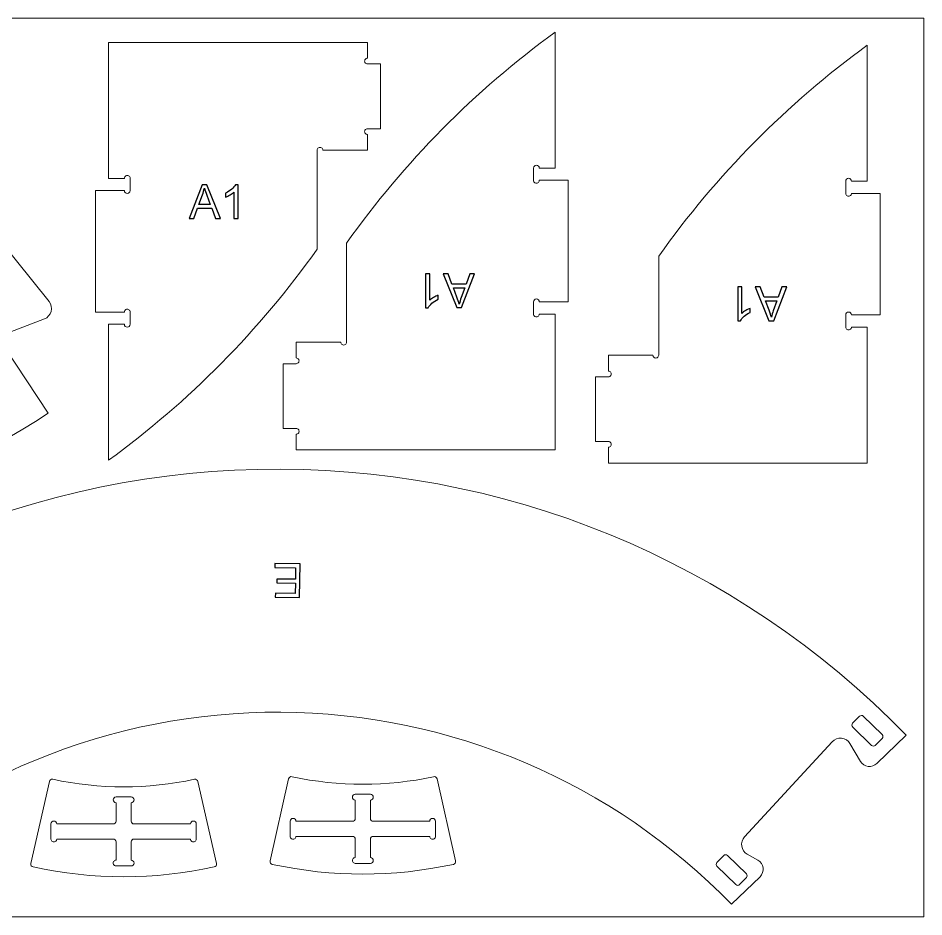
# Model space of a CAD drawing. Header units: centimetres. Extents: x -940 to -690, y -1475 to -1350.
# Drawn here: x -815.9 to -690, y -1475.4 to -1350.4 of the extents above; entities that cross this region are included whole.
import ezdxf

# ---------------------------------------------------------------- set-up
doc = ezdxf.new("R2010")
doc.units = ezdxf.units.CM
doc.header["$MEASUREMENT"] = 0
for name, color, linetype in [('decoupe', 7, 'Continuous'), ('lettres', 7, 'Continuous'), ('planche', 7, 'Continuous'), ('trous', 7, 'Continuous')]:
    doc.layers.add(name, color=color, linetype=linetype)

msp = doc.modelspace()

# ---------------------------------------------------------------- linework, layer by layer
at = {"layer": 'decoupe', "color": 5, "lineweight": 9}
for points, knots in [([(-777.26649, -1395.48538), (-777.26649, -1395.48538), (-771.06658, -1395.48538), (-771.06658, -1395.48538), (-771.06658, -1395.62818), (-770.99036, -1395.76029), (-770.8665, -1395.83175), (-770.74276, -1395.9032), (-770.59032, -1395.9032), (-770.46657, -1395.83175), (-770.34283, -1395.76029), (-770.26661, -1395.62818), (-770.26661, -1395.48538), (-770.26661, -1395.48538), (-770.26661, -1381.72729), (-770.26661, -1381.72729), (-762.2575, -1370.43442), (-752.46266, -1360.5213), (-741.26657, -1352.3774), (-741.26657, -1352.3774), (-741.26657, -1371.27738), (-741.26657, -1371.27738), (-741.26657, -1371.27738), (-743.46663, -1371.27738), (-743.46663, -1371.27738), (-743.46663, -1371.05638), (-743.64568, -1370.87733), (-743.86656, -1370.87733), (-744.08755, -1370.87733), (-744.2666, -1371.05638), (-744.2666, -1371.27738), (-744.2666, -1371.27738), (-744.2666, -1372.97736), (-744.2666, -1372.97736), (-744.2666, -1373.12027), (-744.19038, -1373.25226), (-744.06664, -1373.32372), (-743.9429, -1373.39518), (-743.79034, -1373.39518), (-743.6666, -1373.32372), (-743.54285, -1373.25226), (-743.46663, -1373.12027), (-743.46663, -1372.97736), (-743.46663, -1372.97736), (-739.46667, -1372.97736), (-739.46667, -1372.97736), (-739.46667, -1372.97736), (-739.46667, -1389.87734), (-739.46667, -1389.87734), (-739.46667, -1389.87734), (-743.46663, -1389.87734), (-743.46663, -1389.87734), (-743.46663, -1389.65635), (-743.64568, -1389.4773), (-743.86656, -1389.4773), (-744.08755, -1389.4773), (-744.2666, -1389.65635), (-744.2666, -1389.87734), (-744.2666, -1389.87734), (-744.2666, -1391.57732), (-744.2666, -1391.57732), (-744.2666, -1391.72024), (-744.19038, -1391.85223), (-744.06664, -1391.92369), (-743.9429, -1391.99514), (-743.79034, -1391.99514), (-743.6666, -1391.92369), (-743.54285, -1391.85223), (-743.46663, -1391.72024), (-743.46663, -1391.57732), (-743.46663, -1391.57732), (-741.26657, -1391.57732), (-741.26657, -1391.57732), (-741.26657, -1391.57732), (-741.26657, -1410.47729), (-741.26657, -1410.47729), (-741.26657, -1410.47729), (-777.26649, -1410.47729), (-777.26649, -1410.47729), (-777.26649, -1410.47729), (-777.26649, -1408.28513), (-777.26649, -1408.28513), (-777.1237, -1408.28513), (-776.99159, -1408.20891), (-776.92013, -1408.08517), (-776.84867, -1407.96131), (-776.84867, -1407.80887), (-776.92013, -1407.68513), (-776.99159, -1407.56138), (-777.1237, -1407.48516), (-777.26649, -1407.48516), (-777.26649, -1407.48516), (-779.06651, -1407.48516), (-779.06651, -1407.48516), (-779.06651, -1407.48516), (-779.06651, -1398.48518), (-779.06651, -1398.48518), (-779.06651, -1398.48518), (-777.26649, -1398.48518), (-777.26649, -1398.48518), (-777.1237, -1398.48518), (-776.99159, -1398.40896), (-776.92013, -1398.2851), (-776.84867, -1398.16136), (-776.84867, -1398.00892), (-776.92013, -1397.88518), (-776.99159, -1397.76143), (-777.1237, -1397.6851), (-777.26649, -1397.6851), (-777.26649, -1397.6851), (-777.26649, -1395.48538), (-777.26649, -1395.48538)], [0, 0, 0, 0, 0.027027027, 0.027027027, 0.027027027, 0.054054054, 0.054054054, 0.054054054, 0.081081081, 0.081081081, 0.081081081, 0.108108108, 0.108108108, 0.108108108, 0.135135135, 0.135135135, 0.135135135, 0.162162162, 0.162162162, 0.162162162, 0.189189189, 0.189189189, 0.189189189, 0.216216216, 0.216216216, 0.216216216, 0.243243243, 0.243243243, 0.243243243, 0.27027027, 0.27027027, 0.27027027, 0.297297297, 0.297297297, 0.297297297, 0.324324324, 0.324324324, 0.324324324, 0.351351351, 0.351351351, 0.351351351, 0.378378378, 0.378378378, 0.378378378, 0.405405405, 0.405405405, 0.405405405, 0.432432432, 0.432432432, 0.432432432, 0.459459459, 0.459459459, 0.459459459, 0.486486486, 0.486486486, 0.486486486, 0.513513514, 0.513513514, 0.513513514, 0.540540541, 0.540540541, 0.540540541, 0.567567568, 0.567567568, 0.567567568, 0.594594595, 0.594594595, 0.594594595, 0.621621622, 0.621621622, 0.621621622, 0.648648649, 0.648648649, 0.648648649, 0.675675676, 0.675675676, 0.675675676, 0.702702703, 0.702702703, 0.702702703, 0.72972973, 0.72972973, 0.72972973, 0.756756757, 0.756756757, 0.756756757, 0.783783784, 0.783783784, 0.783783784, 0.810810811, 0.810810811, 0.810810811, 0.837837838, 0.837837838, 0.837837838, 0.864864865, 0.864864865, 0.864864865, 0.891891892, 0.891891892, 0.891891892, 0.918918919, 0.918918919, 0.918918919, 0.945945946, 0.945945946, 0.945945946, 0.972972973, 0.972972973, 0.972972973, 1, 1, 1, 1]), ([(-767.35759, -1368.79972), (-767.35759, -1368.79972), (-773.5575, -1368.79972), (-773.5575, -1368.79972), (-773.5575, -1368.65692), (-773.63372, -1368.52481), (-773.75758, -1368.45335), (-773.88132, -1368.3819), (-774.03376, -1368.3819), (-774.15751, -1368.45335), (-774.28125, -1368.52481), (-774.35747, -1368.65692), (-774.35747, -1368.79972), (-774.35747, -1368.79972), (-774.35747, -1382.55781), (-774.35747, -1382.55781), (-782.36658, -1393.85068), (-792.16142, -1403.7638), (-803.35751, -1411.9077), (-803.35751, -1411.9077), (-803.35751, -1393.00772), (-803.35751, -1393.00772), (-803.35751, -1393.00772), (-801.15745, -1393.00772), (-801.15745, -1393.00772), (-801.15745, -1393.22872), (-800.9784, -1393.40777), (-800.75752, -1393.40777), (-800.53653, -1393.40777), (-800.35748, -1393.22872), (-800.35748, -1393.00772), (-800.35748, -1393.00772), (-800.35748, -1391.30774), (-800.35748, -1391.30774), (-800.35748, -1391.16483), (-800.4337, -1391.03284), (-800.55744, -1390.96138), (-800.68118, -1390.88992), (-800.83374, -1390.88992), (-800.95748, -1390.96138), (-801.08123, -1391.03284), (-801.15745, -1391.16483), (-801.15745, -1391.30774), (-801.15745, -1391.30774), (-805.15741, -1391.30774), (-805.15741, -1391.30774), (-805.15741, -1391.30774), (-805.15741, -1374.40776), (-805.15741, -1374.40776), (-805.15741, -1374.40776), (-801.15745, -1374.40776), (-801.15745, -1374.40776), (-801.15745, -1374.62875), (-800.9784, -1374.8078), (-800.75752, -1374.8078), (-800.53653, -1374.8078), (-800.35748, -1374.62875), (-800.35748, -1374.40776), (-800.35748, -1374.40776), (-800.35748, -1372.70778), (-800.35748, -1372.70778), (-800.35748, -1372.56486), (-800.4337, -1372.43287), (-800.55744, -1372.36141), (-800.68118, -1372.28996), (-800.83374, -1372.28996), (-800.95748, -1372.36141), (-801.08123, -1372.43287), (-801.15745, -1372.56486), (-801.15745, -1372.70778), (-801.15745, -1372.70778), (-803.35751, -1372.70778), (-803.35751, -1372.70778), (-803.35751, -1372.70778), (-803.35751, -1353.80781), (-803.35751, -1353.80781), (-803.35751, -1353.80781), (-767.35759, -1353.80781), (-767.35759, -1353.80781), (-767.35759, -1353.80781), (-767.35759, -1355.99997), (-767.35759, -1355.99997), (-767.50038, -1355.99997), (-767.63249, -1356.07619), (-767.70395, -1356.19993), (-767.77541, -1356.32379), (-767.77541, -1356.47623), (-767.70395, -1356.59997), (-767.63249, -1356.72372), (-767.50038, -1356.79994), (-767.35759, -1356.79994), (-767.35759, -1356.79994), (-765.55757, -1356.79994), (-765.55757, -1356.79994), (-765.55757, -1356.79994), (-765.55757, -1365.79992), (-765.55757, -1365.79992), (-765.55757, -1365.79992), (-767.35759, -1365.79992), (-767.35759, -1365.79992), (-767.50038, -1365.79992), (-767.63249, -1365.87614), (-767.70395, -1366), (-767.77541, -1366.12374), (-767.77541, -1366.27618), (-767.70395, -1366.39992), (-767.63249, -1366.52367), (-767.50038, -1366.6), (-767.35759, -1366.6), (-767.35759, -1366.6), (-767.35759, -1368.79972), (-767.35759, -1368.79972)], [0, 0, 0, 0, 0.027027027, 0.027027027, 0.027027027, 0.054054054, 0.054054054, 0.054054054, 0.081081081, 0.081081081, 0.081081081, 0.108108108, 0.108108108, 0.108108108, 0.135135135, 0.135135135, 0.135135135, 0.162162162, 0.162162162, 0.162162162, 0.189189189, 0.189189189, 0.189189189, 0.216216216, 0.216216216, 0.216216216, 0.243243243, 0.243243243, 0.243243243, 0.27027027, 0.27027027, 0.27027027, 0.297297297, 0.297297297, 0.297297297, 0.324324324, 0.324324324, 0.324324324, 0.351351351, 0.351351351, 0.351351351, 0.378378378, 0.378378378, 0.378378378, 0.405405405, 0.405405405, 0.405405405, 0.432432432, 0.432432432, 0.432432432, 0.459459459, 0.459459459, 0.459459459, 0.486486486, 0.486486486, 0.486486486, 0.513513514, 0.513513514, 0.513513514, 0.540540541, 0.540540541, 0.540540541, 0.567567568, 0.567567568, 0.567567568, 0.594594595, 0.594594595, 0.594594595, 0.621621622, 0.621621622, 0.621621622, 0.648648649, 0.648648649, 0.648648649, 0.675675676, 0.675675676, 0.675675676, 0.702702703, 0.702702703, 0.702702703, 0.72972973, 0.72972973, 0.72972973, 0.756756757, 0.756756757, 0.756756757, 0.783783784, 0.783783784, 0.783783784, 0.810810811, 0.810810811, 0.810810811, 0.837837838, 0.837837838, 0.837837838, 0.864864865, 0.864864865, 0.864864865, 0.891891892, 0.891891892, 0.891891892, 0.918918919, 0.918918919, 0.918918919, 0.945945946, 0.945945946, 0.945945946, 0.972972973, 0.972972973, 0.972972973, 1, 1, 1, 1]), ([(-843.66719, -1356.804), (-843.66719, -1356.804), (-837.90543, -1365.57555), (-837.90543, -1365.57555), (-837.65132, -1365.96235), (-837.22781, -1366.20461), (-836.76561, -1366.22761), (-836.30329, -1366.25062), (-835.85781, -1366.05159), (-835.56664, -1365.69198), (-835.56664, -1365.69198), (-834.49699, -1364.37101), (-834.49699, -1364.37101), (-834.20198, -1364.00675), (-833.75802, -1363.79552), (-833.28931, -1363.79645), (-832.8206, -1363.79738), (-832.37745, -1364.01047), (-832.08395, -1364.37589), (-832.08395, -1364.37589), (-811.63214, -1389.84003), (-811.63214, -1389.84003), (-811.32215, -1390.22601), (-811.21514, -1390.73679), (-811.34422, -1391.21479), (-811.47331, -1391.69268), (-811.82293, -1392.08018), (-812.28513, -1392.2576), (-812.28513, -1392.2576), (-817.0681, -1394.09364), (-817.0681, -1394.09364), (-817.47779, -1394.25084), (-817.79418, -1394.58524), (-817.92873, -1395.00283), (-818.06316, -1395.42053), (-818.00134, -1395.87669), (-817.76048, -1396.24339), (-817.76048, -1396.24339), (-811.76216, -1405.37501), (-811.76216, -1405.37501), (-849.07957, -1429.85921), (-897.91352, -1427.55318), (-932.7577, -1399.66159), (-932.7577, -1399.66159), (-926.00971, -1391.23873), (-926.00971, -1391.23873), (-925.73539, -1390.89632), (-925.32071, -1390.69658), (-924.88186, -1390.69542), (-924.44312, -1390.69426), (-924.02739, -1390.8919), (-923.75121, -1391.23292), (-923.75121, -1391.23292), (-920.51891, -1395.2244), (-920.51891, -1395.2244), (-920.20741, -1395.60911), (-919.73079, -1395.82197), (-919.2364, -1395.79699), (-918.7419, -1395.77212), (-918.2891, -1395.51244), (-918.0178, -1395.09834), (-918.0178, -1395.09834), (-899.97694, -1367.56043), (-899.97694, -1367.56043), (-899.72004, -1367.16829), (-899.65439, -1366.6811), (-899.79835, -1366.23493), (-899.94231, -1365.78888), (-900.28043, -1365.43194), (-900.718, -1365.26393), (-900.718, -1365.26393), (-902.29273, -1364.65951), (-902.29273, -1364.65951), (-902.72484, -1364.49359), (-903.0518, -1364.13143), (-903.17275, -1363.68467), (-903.29371, -1363.23804), (-903.19413, -1362.76038), (-902.9047, -1362.39915), (-902.9047, -1362.39915), (-896.4286, -1354.31567), (-896.4286, -1354.31567), (-881.22801, -1366.46197), (-859.94347, -1367.46585), (-843.66719, -1356.804)], [0, 0, 0, 0, 0.035714286, 0.035714286, 0.035714286, 0.071428571, 0.071428571, 0.071428571, 0.107142857, 0.107142857, 0.107142857, 0.142857143, 0.142857143, 0.142857143, 0.178571429, 0.178571429, 0.178571429, 0.214285714, 0.214285714, 0.214285714, 0.25, 0.25, 0.25, 0.285714286, 0.285714286, 0.285714286, 0.321428571, 0.321428571, 0.321428571, 0.357142857, 0.357142857, 0.357142857, 0.392857143, 0.392857143, 0.392857143, 0.428571429, 0.428571429, 0.428571429, 0.464285714, 0.464285714, 0.464285714, 0.5, 0.5, 0.5, 0.535714286, 0.535714286, 0.535714286, 0.571428571, 0.571428571, 0.571428571, 0.607142857, 0.607142857, 0.607142857, 0.642857143, 0.642857143, 0.642857143, 0.678571429, 0.678571429, 0.678571429, 0.714285714, 0.714285714, 0.714285714, 0.75, 0.75, 0.75, 0.785714286, 0.785714286, 0.785714286, 0.821428571, 0.821428571, 0.821428571, 0.857142857, 0.857142857, 0.857142857, 0.892857143, 0.892857143, 0.892857143, 0.928571429, 0.928571429, 0.928571429, 0.964285714, 0.964285714, 0.964285714, 1, 1, 1, 1]), ([(-733.86558, -1397.304), (-733.86558, -1397.304), (-727.66567, -1397.304), (-727.66567, -1397.304), (-727.66567, -1397.4468), (-727.58945, -1397.57891), (-727.46559, -1397.65037), (-727.34185, -1397.72182), (-727.18941, -1397.72182), (-727.06566, -1397.65037), (-726.94192, -1397.57891), (-726.8657, -1397.4468), (-726.8657, -1397.304), (-726.8657, -1397.304), (-726.8657, -1383.54591), (-726.8657, -1383.54591), (-718.85659, -1372.25304), (-709.06175, -1362.33992), (-697.86566, -1354.19602), (-697.86566, -1354.19602), (-697.86566, -1373.096), (-697.86566, -1373.096), (-697.86566, -1373.096), (-700.06572, -1373.096), (-700.06572, -1373.096), (-700.06572, -1372.875), (-700.24477, -1372.69595), (-700.46565, -1372.69595), (-700.68664, -1372.69595), (-700.86569, -1372.875), (-700.86569, -1373.096), (-700.86569, -1373.096), (-700.86569, -1374.79598), (-700.86569, -1374.79598), (-700.86569, -1374.93889), (-700.78947, -1375.07088), (-700.66573, -1375.14234), (-700.54199, -1375.2138), (-700.38943, -1375.2138), (-700.26569, -1375.14234), (-700.14194, -1375.07088), (-700.06572, -1374.93889), (-700.06572, -1374.79598), (-700.06572, -1374.79598), (-696.06576, -1374.79598), (-696.06576, -1374.79598), (-696.06576, -1374.79598), (-696.06576, -1391.69596), (-696.06576, -1391.69596), (-696.06576, -1391.69596), (-700.06572, -1391.69596), (-700.06572, -1391.69596), (-700.06572, -1391.47497), (-700.24477, -1391.29592), (-700.46565, -1391.29592), (-700.68664, -1391.29592), (-700.86569, -1391.47497), (-700.86569, -1391.69596), (-700.86569, -1391.69596), (-700.86569, -1393.39594), (-700.86569, -1393.39594), (-700.86569, -1393.53886), (-700.78947, -1393.67085), (-700.66573, -1393.74231), (-700.54199, -1393.81376), (-700.38943, -1393.81376), (-700.26569, -1393.74231), (-700.14194, -1393.67085), (-700.06572, -1393.53886), (-700.06572, -1393.39594), (-700.06572, -1393.39594), (-697.86566, -1393.39594), (-697.86566, -1393.39594), (-697.86566, -1393.39594), (-697.86566, -1412.29591), (-697.86566, -1412.29591), (-697.86566, -1412.29591), (-733.86558, -1412.29591), (-733.86558, -1412.29591), (-733.86558, -1412.29591), (-733.86558, -1410.10375), (-733.86558, -1410.10375), (-733.72279, -1410.10375), (-733.59068, -1410.02753), (-733.51922, -1409.90379), (-733.44776, -1409.77993), (-733.44776, -1409.62749), (-733.51922, -1409.50375), (-733.59068, -1409.38), (-733.72279, -1409.30378), (-733.86558, -1409.30378), (-733.86558, -1409.30378), (-735.6656, -1409.30378), (-735.6656, -1409.30378), (-735.6656, -1409.30378), (-735.6656, -1400.3038), (-735.6656, -1400.3038), (-735.6656, -1400.3038), (-733.86558, -1400.3038), (-733.86558, -1400.3038), (-733.72279, -1400.3038), (-733.59068, -1400.22758), (-733.51922, -1400.10372), (-733.44776, -1399.97998), (-733.44776, -1399.82754), (-733.51922, -1399.7038), (-733.59068, -1399.58005), (-733.72279, -1399.50372), (-733.86558, -1399.50372), (-733.86558, -1399.50372), (-733.86558, -1397.304), (-733.86558, -1397.304)], [0, 0, 0, 0, 0.027027027, 0.027027027, 0.027027027, 0.054054054, 0.054054054, 0.054054054, 0.081081081, 0.081081081, 0.081081081, 0.108108108, 0.108108108, 0.108108108, 0.135135135, 0.135135135, 0.135135135, 0.162162162, 0.162162162, 0.162162162, 0.189189189, 0.189189189, 0.189189189, 0.216216216, 0.216216216, 0.216216216, 0.243243243, 0.243243243, 0.243243243, 0.27027027, 0.27027027, 0.27027027, 0.297297297, 0.297297297, 0.297297297, 0.324324324, 0.324324324, 0.324324324, 0.351351351, 0.351351351, 0.351351351, 0.378378378, 0.378378378, 0.378378378, 0.405405405, 0.405405405, 0.405405405, 0.432432432, 0.432432432, 0.432432432, 0.459459459, 0.459459459, 0.459459459, 0.486486486, 0.486486486, 0.486486486, 0.513513514, 0.513513514, 0.513513514, 0.540540541, 0.540540541, 0.540540541, 0.567567568, 0.567567568, 0.567567568, 0.594594595, 0.594594595, 0.594594595, 0.621621622, 0.621621622, 0.621621622, 0.648648649, 0.648648649, 0.648648649, 0.675675676, 0.675675676, 0.675675676, 0.702702703, 0.702702703, 0.702702703, 0.72972973, 0.72972973, 0.72972973, 0.756756757, 0.756756757, 0.756756757, 0.783783784, 0.783783784, 0.783783784, 0.810810811, 0.810810811, 0.810810811, 0.837837838, 0.837837838, 0.837837838, 0.864864865, 0.864864865, 0.864864865, 0.891891892, 0.891891892, 0.891891892, 0.918918919, 0.918918919, 0.918918919, 0.945945946, 0.945945946, 0.945945946, 0.972972973, 0.972972973, 0.972972973, 1, 1, 1, 1]), ([(-842.41507, -1472.96849), (-842.41507, -1472.96849), (-871.0946, -1454.15676), (-871.0946, -1454.15676), (-848.59989, -1428.78759), (-816.55278, -1413.93736), (-782.65566, -1413.17503), (-748.75843, -1412.4127), (-716.07613, -1425.80718), (-692.46367, -1450.13946), (-692.46367, -1450.13946), (-696.543, -1454.09481), (-696.543, -1454.09481), (-696.86146, -1454.40362), (-697.3038, -1454.54965), (-697.7435, -1454.4912), (-698.18319, -1454.43275), (-698.57193, -1454.17613), (-698.79871, -1453.79491), (-698.79871, -1453.79491), (-700.27402, -1451.3139), (-700.27402, -1451.3139), (-700.52439, -1450.89294), (-700.9588, -1450.61503), (-701.44594, -1450.56433), (-701.93297, -1450.51375), (-702.41537, -1450.69616), (-702.74689, -1451.0566), (-702.74689, -1451.0566), (-714.93108, -1464.2995), (-714.93108, -1464.2995), (-715.25209, -1464.64838), (-715.3958, -1465.1249), (-715.32113, -1465.59299), (-715.24647, -1466.06119), (-714.96163, -1466.46945), (-714.54812, -1466.70111), (-714.54812, -1466.70111), (-713.07452, -1467.52673), (-713.07452, -1467.52673), (-712.67502, -1467.75065), (-712.40466, -1468.15011), (-712.34549, -1468.60429), (-712.28632, -1469.05846), (-712.44513, -1469.51386), (-712.77399, -1469.83272), (-712.77399, -1469.83272), (-716.7296, -1473.66816), (-716.7296, -1473.66816), (-733.19664, -1456.71064), (-755.78864, -1447.08385), (-779.42556, -1446.95226), (-803.06247, -1446.82068), (-825.76026, -1456.19535), (-842.41507, -1472.96849)], [0, 0, 0, 0, 0.055555556, 0.055555556, 0.055555556, 0.111111111, 0.111111111, 0.111111111, 0.166666667, 0.166666667, 0.166666667, 0.222222222, 0.222222222, 0.222222222, 0.277777778, 0.277777778, 0.277777778, 0.333333333, 0.333333333, 0.333333333, 0.388888889, 0.388888889, 0.388888889, 0.444444444, 0.444444444, 0.444444444, 0.5, 0.5, 0.5, 0.555555556, 0.555555556, 0.555555556, 0.611111111, 0.611111111, 0.611111111, 0.666666667, 0.666666667, 0.666666667, 0.722222222, 0.722222222, 0.722222222, 0.777777778, 0.777777778, 0.777777778, 0.833333333, 0.833333333, 0.833333333, 0.888888889, 0.888888889, 0.888888889, 0.944444444, 0.944444444, 0.944444444, 1, 1, 1, 1]), ([(-755.40943, -1468.11548), (-755.30521, -1468.09283), (-755.21447, -1468.0295), (-755.15707, -1467.93957), (-755.09979, -1467.84964), (-755.08085, -1467.74065), (-755.10432, -1467.63655), (-755.10432, -1467.63655), (-757.67956, -1456.22318), (-757.67956, -1456.22318), (-757.72789, -1456.00904), (-757.93994, -1455.87379), (-758.15454, -1455.92039), (-764.64435, -1457.32664), (-771.36015, -1457.32664), (-777.84995, -1455.92039), (-778.06456, -1455.87379), (-778.2766, -1456.00904), (-778.32494, -1456.22318), (-778.32494, -1456.22318), (-780.9003, -1467.63655), (-780.9003, -1467.63655), (-780.92377, -1467.74065), (-780.90471, -1467.84964), (-780.84743, -1467.93957), (-780.79015, -1468.0295), (-780.69929, -1468.09283), (-780.59506, -1468.11548), (-772.29699, -1469.92108), (-763.70751, -1469.92108), (-755.40943, -1468.11548)], [0, 0, 0, 0, 0.1, 0.1, 0.1, 0.2, 0.2, 0.2, 0.3, 0.3, 0.3, 0.4, 0.4, 0.4, 0.5, 0.5, 0.5, 0.6, 0.6, 0.6, 0.7, 0.7, 0.7, 0.8, 0.8, 0.8, 0.9, 0.9, 0.9, 1, 1, 1, 1]), ([(-788.67042, -1468.47935), (-788.5662, -1468.4567), (-788.47546, -1468.39337), (-788.41806, -1468.30344), (-788.36078, -1468.21351), (-788.34184, -1468.10452), (-788.36531, -1468.00042), (-788.36531, -1468.00042), (-790.94055, -1456.58705), (-790.94055, -1456.58705), (-790.98888, -1456.37291), (-791.20093, -1456.23766), (-791.41553, -1456.28426), (-797.90534, -1457.69051), (-804.62114, -1457.69051), (-811.11094, -1456.28426), (-811.32555, -1456.23766), (-811.53759, -1456.37291), (-811.58593, -1456.58705), (-811.58593, -1456.58705), (-814.16129, -1468.00042), (-814.16129, -1468.00042), (-814.18476, -1468.10452), (-814.1657, -1468.21351), (-814.10842, -1468.30344), (-814.05114, -1468.39337), (-813.96028, -1468.4567), (-813.85605, -1468.47935), (-805.55798, -1470.28495), (-796.9685, -1470.28495), (-788.67042, -1468.47935)], [0, 0, 0, 0, 0.1, 0.1, 0.1, 0.2, 0.2, 0.2, 0.3, 0.3, 0.3, 0.4, 0.4, 0.4, 0.5, 0.5, 0.5, 0.6, 0.6, 0.6, 0.7, 0.7, 0.7, 0.8, 0.8, 0.8, 0.9, 0.9, 0.9, 1, 1, 1, 1])]:
    msp.add_open_spline(points, degree=3, knots=knots, dxfattribs=at)
at = {"layer": 'lettres', "color": 230}
for points, knots in [([(-792.15525, -1378.28835), (-792.15525, -1378.28835), (-790.3586, -1373.60484), (-790.3586, -1373.60484), (-790.3586, -1373.60484), (-789.67722, -1373.60484), (-789.67722, -1373.60484), (-789.67722, -1373.60484), (-787.77046, -1378.28835), (-787.77046, -1378.28835), (-787.77046, -1378.28835), (-788.47582, -1378.28835), (-788.47582, -1378.28835), (-788.47582, -1378.28835), (-789.01765, -1376.86891), (-789.01765, -1376.86891), (-789.01765, -1376.86891), (-790.98983, -1376.86891), (-790.98983, -1376.86891), (-790.98983, -1376.86891), (-791.49786, -1378.28835), (-791.49786, -1378.28835), (-791.49786, -1378.28835), (-792.15525, -1378.28835), (-792.15525, -1378.28835)], [0, 0, 0, 0, 0.125, 0.125, 0.125, 0.25, 0.25, 0.25, 0.375, 0.375, 0.375, 0.5, 0.5, 0.5, 0.625, 0.625, 0.625, 0.75, 0.75, 0.75, 0.875, 0.875, 0.875, 1, 1, 1, 1]), ([(-785.34912, -1378.28835), (-785.34912, -1378.28835), (-785.92475, -1378.28835), (-785.92475, -1378.28835), (-785.92475, -1378.28835), (-785.92475, -1374.62309), (-785.92475, -1374.62309), (-786.0632, -1374.7561), (-786.24527, -1374.88801), (-786.46985, -1375.01993), (-786.69443, -1375.15184), (-786.89721, -1375.25105), (-787.076, -1375.31646), (-787.076, -1375.31646), (-787.076, -1374.76046), (-787.076, -1374.76046), (-786.75439, -1374.61001), (-786.47312, -1374.42686), (-786.23218, -1374.211), (-785.99125, -1373.99623), (-785.82009, -1373.788), (-785.71979, -1373.58522), (-785.71979, -1373.58522), (-785.34912, -1373.58522), (-785.34912, -1373.58522), (-785.34912, -1373.58522), (-785.34912, -1378.28835), (-785.34912, -1378.28835)], [0, 0, 0, 0, 0.111111111, 0.111111111, 0.111111111, 0.222222222, 0.222222222, 0.222222222, 0.333333333, 0.333333333, 0.333333333, 0.444444444, 0.444444444, 0.444444444, 0.555555556, 0.555555556, 0.555555556, 0.666666667, 0.666666667, 0.666666667, 0.777777778, 0.777777778, 0.777777778, 0.888888889, 0.888888889, 0.888888889, 1, 1, 1, 1]), ([(-790.80776, -1376.36523), (-790.80776, -1376.36523), (-789.21171, -1376.36523), (-789.21171, -1376.36523), (-789.21171, -1376.36523), (-789.70012, -1375.0668), (-789.70012, -1375.0668), (-789.84729, -1374.67215), (-789.9585, -1374.34618), (-790.0359, -1374.08889), (-790.10022, -1374.39415), (-790.18635, -1374.69396), (-790.29428, -1374.99049), (-790.29428, -1374.99049), (-790.80776, -1376.36523), (-790.80776, -1376.36523)], [0, 0, 0, 0, 0.2, 0.2, 0.2, 0.4, 0.4, 0.4, 0.6, 0.6, 0.6, 0.8, 0.8, 0.8, 1, 1, 1, 1]), ([(-759.27496, -1385.99675), (-759.27496, -1385.99675), (-758.69933, -1385.99675), (-758.69933, -1385.99675), (-758.69933, -1385.99675), (-758.69933, -1389.66201), (-758.69933, -1389.66201), (-758.56088, -1389.529), (-758.37881, -1389.39709), (-758.15423, -1389.26517), (-757.92965, -1389.13326), (-757.72687, -1389.03405), (-757.54808, -1388.96864), (-757.54808, -1388.96864), (-757.54808, -1389.52464), (-757.54808, -1389.52464), (-757.86969, -1389.67509), (-758.15096, -1389.85824), (-758.3919, -1390.0741), (-758.63283, -1390.28887), (-758.80399, -1390.4971), (-758.90429, -1390.69988), (-758.90429, -1390.69988), (-759.27496, -1390.69988), (-759.27496, -1390.69988), (-759.27496, -1390.69988), (-759.27496, -1385.99675), (-759.27496, -1385.99675)], [0, 0, 0, 0, 0.111111111, 0.111111111, 0.111111111, 0.222222222, 0.222222222, 0.222222222, 0.333333333, 0.333333333, 0.333333333, 0.444444444, 0.444444444, 0.444444444, 0.555555556, 0.555555556, 0.555555556, 0.666666667, 0.666666667, 0.666666667, 0.777777778, 0.777777778, 0.777777778, 0.888888889, 0.888888889, 0.888888889, 1, 1, 1, 1]), ([(-752.46883, -1385.99675), (-752.46883, -1385.99675), (-754.26548, -1390.68026), (-754.26548, -1390.68026), (-754.26548, -1390.68026), (-754.94686, -1390.68026), (-754.94686, -1390.68026), (-754.94686, -1390.68026), (-756.85362, -1385.99675), (-756.85362, -1385.99675), (-756.85362, -1385.99675), (-756.14826, -1385.99675), (-756.14826, -1385.99675), (-756.14826, -1385.99675), (-755.60643, -1387.41619), (-755.60643, -1387.41619), (-755.60643, -1387.41619), (-753.63425, -1387.41619), (-753.63425, -1387.41619), (-753.63425, -1387.41619), (-753.12622, -1385.99675), (-753.12622, -1385.99675), (-753.12622, -1385.99675), (-752.46883, -1385.99675), (-752.46883, -1385.99675)], [0, 0, 0, 0, 0.125, 0.125, 0.125, 0.25, 0.25, 0.25, 0.375, 0.375, 0.375, 0.5, 0.5, 0.5, 0.625, 0.625, 0.625, 0.75, 0.75, 0.75, 0.875, 0.875, 0.875, 1, 1, 1, 1]), ([(-715.87405, -1387.81537), (-715.87405, -1387.81537), (-715.29842, -1387.81537), (-715.29842, -1387.81537), (-715.29842, -1387.81537), (-715.29842, -1391.48063), (-715.29842, -1391.48063), (-715.15997, -1391.34762), (-714.9779, -1391.21571), (-714.75332, -1391.08379), (-714.52874, -1390.95188), (-714.32596, -1390.85267), (-714.14717, -1390.78726), (-714.14717, -1390.78726), (-714.14717, -1391.34326), (-714.14717, -1391.34326), (-714.46878, -1391.49371), (-714.75005, -1391.67686), (-714.99099, -1391.89272), (-715.23192, -1392.10749), (-715.40308, -1392.31572), (-715.50338, -1392.5185), (-715.50338, -1392.5185), (-715.87405, -1392.5185), (-715.87405, -1392.5185), (-715.87405, -1392.5185), (-715.87405, -1387.81537), (-715.87405, -1387.81537)], [0, 0, 0, 0, 0.111111111, 0.111111111, 0.111111111, 0.222222222, 0.222222222, 0.222222222, 0.333333333, 0.333333333, 0.333333333, 0.444444444, 0.444444444, 0.444444444, 0.555555556, 0.555555556, 0.555555556, 0.666666667, 0.666666667, 0.666666667, 0.777777778, 0.777777778, 0.777777778, 0.888888889, 0.888888889, 0.888888889, 1, 1, 1, 1]), ([(-709.06792, -1387.81537), (-709.06792, -1387.81537), (-710.86457, -1392.49888), (-710.86457, -1392.49888), (-710.86457, -1392.49888), (-711.54595, -1392.49888), (-711.54595, -1392.49888), (-711.54595, -1392.49888), (-713.45271, -1387.81537), (-713.45271, -1387.81537), (-713.45271, -1387.81537), (-712.74735, -1387.81537), (-712.74735, -1387.81537), (-712.74735, -1387.81537), (-712.20552, -1389.23481), (-712.20552, -1389.23481), (-712.20552, -1389.23481), (-710.23334, -1389.23481), (-710.23334, -1389.23481), (-710.23334, -1389.23481), (-709.72531, -1387.81537), (-709.72531, -1387.81537), (-709.72531, -1387.81537), (-709.06792, -1387.81537), (-709.06792, -1387.81537)], [0, 0, 0, 0, 0.125, 0.125, 0.125, 0.25, 0.25, 0.25, 0.375, 0.375, 0.375, 0.5, 0.5, 0.5, 0.625, 0.625, 0.625, 0.75, 0.75, 0.75, 0.875, 0.875, 0.875, 1, 1, 1, 1]), ([(-753.81632, -1387.91987), (-753.81632, -1387.91987), (-755.41237, -1387.91987), (-755.41237, -1387.91987), (-755.41237, -1387.91987), (-754.92396, -1389.2183), (-754.92396, -1389.2183), (-754.77679, -1389.61295), (-754.66558, -1389.93892), (-754.58818, -1390.19621), (-754.52386, -1389.89095), (-754.43773, -1389.59114), (-754.3298, -1389.29461), (-754.3298, -1389.29461), (-753.81632, -1387.91987), (-753.81632, -1387.91987)], [0, 0, 0, 0, 0.2, 0.2, 0.2, 0.4, 0.4, 0.4, 0.6, 0.6, 0.6, 0.8, 0.8, 0.8, 1, 1, 1, 1]), ([(-710.41541, -1389.73849), (-710.41541, -1389.73849), (-712.01146, -1389.73849), (-712.01146, -1389.73849), (-712.01146, -1389.73849), (-711.52305, -1391.03692), (-711.52305, -1391.03692), (-711.37588, -1391.43157), (-711.26467, -1391.75754), (-711.18727, -1392.01483), (-711.12295, -1391.70957), (-711.03682, -1391.40976), (-710.92889, -1391.11323), (-710.92889, -1391.11323), (-710.41541, -1389.73849), (-710.41541, -1389.73849)], [0, 0, 0, 0, 0.2, 0.2, 0.2, 0.4, 0.4, 0.4, 0.6, 0.6, 0.6, 0.8, 0.8, 0.8, 1, 1, 1, 1]), ([(-776.73104, -1426.3213), (-776.73104, -1426.3213), (-776.7898, -1431.00347), (-776.7898, -1431.00347), (-776.7898, -1431.00347), (-780.1747, -1430.96063), (-780.1747, -1430.96063), (-780.1747, -1430.96063), (-780.16835, -1430.40793), (-780.16835, -1430.40793), (-780.16835, -1430.40793), (-777.40157, -1430.44295), (-777.40157, -1430.44295), (-777.40157, -1430.44295), (-777.38376, -1429.00833), (-777.38376, -1429.00833), (-777.38376, -1429.00833), (-779.97395, -1428.97646), (-779.97395, -1428.97646), (-779.97395, -1428.97646), (-779.96762, -1428.42703), (-779.96762, -1428.42703), (-779.96762, -1428.42703), (-777.37744, -1428.4589), (-777.37744, -1428.4589), (-777.37744, -1428.4589), (-777.35767, -1426.86619), (-777.35767, -1426.86619), (-777.35767, -1426.86619), (-780.23128, -1426.82948), (-780.23128, -1426.82948), (-780.23128, -1426.82948), (-780.22493, -1426.27677), (-780.22493, -1426.27677), (-780.22493, -1426.27677), (-776.73104, -1426.3213), (-776.73104, -1426.3213)], [0, 0, 0, 0, 0.083333333, 0.083333333, 0.083333333, 0.166666667, 0.166666667, 0.166666667, 0.25, 0.25, 0.25, 0.333333333, 0.333333333, 0.333333333, 0.416666667, 0.416666667, 0.416666667, 0.5, 0.5, 0.5, 0.583333333, 0.583333333, 0.583333333, 0.666666667, 0.666666667, 0.666666667, 0.75, 0.75, 0.75, 0.833333333, 0.833333333, 0.833333333, 0.916666667, 0.916666667, 0.916666667, 1, 1, 1, 1])]:
    msp.add_open_spline(points, degree=3, knots=knots, dxfattribs=at)
at = {"layer": 'planche', "lineweight": 20}
msp.add_lwpolyline([(-939.99181, -1475.41983), (-689.99181, -1475.41983), (-689.99181, -1350.41983), (-939.99181, -1350.41983), (-939.99181, -1475.41983)], close=True, dxfattribs=at)
at = {"layer": 'trous', "color": 3, "lineweight": 20}
for points in [[(-699.88921, -1449.01526), (-699.88921, -1449.01526), (-697.26798, -1451.568), (-697.26798, -1451.568), (-697.12193, -1451.71023), (-696.88608, -1451.7071), (-696.74386, -1451.56106), (-696.74386, -1451.56106), (-695.7959, -1450.58767), (-695.7959, -1450.58767), (-695.65367, -1450.44161), (-695.65679, -1450.20578), (-695.80284, -1450.06355), (-695.80284, -1450.06355), (-698.42407, -1447.51081), (-698.42407, -1447.51081), (-698.57012, -1447.36858), (-698.80596, -1447.3717), (-698.94819, -1447.51775), (-698.94819, -1447.51775), (-699.89615, -1448.49115), (-699.89615, -1448.49115), (-700.03837, -1448.63719), (-700.03526, -1448.87303), (-699.88921, -1449.01526)], [(-718.76231, -1468.38124), (-718.76231, -1468.38124), (-716.14108, -1470.93398), (-716.14108, -1470.93398), (-715.99503, -1471.07621), (-715.75919, -1471.07308), (-715.61697, -1470.92704), (-715.61697, -1470.92704), (-714.66901, -1469.95364), (-714.66901, -1469.95364), (-714.52677, -1469.80759), (-714.5299, -1469.57176), (-714.67595, -1469.42953), (-714.67595, -1469.42953), (-717.29718, -1466.87679), (-717.29718, -1466.87679), (-717.44323, -1466.73456), (-717.67906, -1466.73768), (-717.8213, -1466.88373), (-717.8213, -1466.88373), (-718.76926, -1467.85713), (-718.76926, -1467.85713), (-718.91148, -1468.00316), (-718.90836, -1468.23901), (-718.76231, -1468.38124)]]:
    msp.add_open_spline(points, degree=3, knots=[0, 0, 0, 0, 0.125, 0.125, 0.125, 0.25, 0.25, 0.25, 0.375, 0.375, 0.375, 0.5, 0.5, 0.5, 0.625, 0.625, 0.625, 0.75, 0.75, 0.75, 0.875, 0.875, 0.875, 1, 1, 1, 1], dxfattribs=at)
at = {"layer": 'trous', "color": 3, "lineweight": 9}
for points in [[(-778.1022, -1462.12715), (-778.1022, -1462.12715), (-778.1022, -1464.22718), (-778.1022, -1464.22718), (-778.1022, -1464.37009), (-778.02598, -1464.5022), (-777.90224, -1464.57366), (-777.7785, -1464.645), (-777.62605, -1464.64511), (-777.5022, -1464.57366), (-777.37845, -1464.5022), (-777.30223, -1464.37021), (-777.30223, -1464.22718), (-777.30223, -1464.22718), (-769.4523, -1464.22718), (-769.4523, -1464.22718), (-769.23143, -1464.22718), (-769.05226, -1464.40634), (-769.05226, -1464.62734), (-769.05226, -1464.62734), (-769.05226, -1467.17492), (-769.05226, -1467.17492), (-769.19517, -1467.17492), (-769.32728, -1467.25114), (-769.39874, -1467.37489), (-769.4702, -1467.49875), (-769.4702, -1467.65119), (-769.39874, -1467.77493), (-769.32728, -1467.89867), (-769.19517, -1467.97489), (-769.05226, -1467.97489), (-769.05226, -1467.97489), (-766.95224, -1467.97489), (-766.95224, -1467.97489), (-766.73136, -1467.97489), (-766.55219, -1467.79584), (-766.55219, -1467.57497), (-766.55219, -1467.35397), (-766.73136, -1467.17492), (-766.95224, -1467.17492), (-766.95224, -1467.17492), (-766.95224, -1464.62734), (-766.95224, -1464.62734), (-766.95224, -1464.52114), (-766.91018, -1464.41935), (-766.83512, -1464.3443), (-766.76017, -1464.26935), (-766.65828, -1464.22718), (-766.55219, -1464.22718), (-766.55219, -1464.22718), (-758.70226, -1464.22718), (-758.70226, -1464.22718), (-758.70226, -1464.37021), (-758.62604, -1464.5022), (-758.5023, -1464.57366), (-758.37856, -1464.645), (-758.226, -1464.645), (-758.10226, -1464.57366), (-757.97852, -1464.5022), (-757.90229, -1464.37021), (-757.90229, -1464.22718), (-757.90229, -1464.22718), (-757.90229, -1462.12727), (-757.90229, -1462.12727), (-757.90229, -1461.90628), (-758.08134, -1461.72723), (-758.30222, -1461.72723), (-758.52322, -1461.72723), (-758.70226, -1461.90628), (-758.70226, -1462.12715), (-758.70226, -1462.12715), (-758.70226, -1462.12727), (-758.70226, -1462.12727), (-758.70226, -1462.12727), (-766.55219, -1462.12727), (-766.55219, -1462.12727), (-766.65828, -1462.12727), (-766.76006, -1462.08509), (-766.83512, -1462.01003), (-766.91006, -1461.93509), (-766.95224, -1461.83331), (-766.95224, -1461.72723), (-766.95224, -1461.72723), (-766.95224, -1459.17499), (-766.95224, -1459.17499), (-766.73136, -1459.17499), (-766.55219, -1458.99583), (-766.55219, -1458.77495), (-766.55219, -1458.55407), (-766.73136, -1458.37491), (-766.95224, -1458.37491), (-766.95224, -1458.37491), (-769.05226, -1458.37491), (-769.05226, -1458.37491), (-769.27325, -1458.37491), (-769.4523, -1458.55407), (-769.4523, -1458.77495), (-769.4523, -1458.99583), (-769.27325, -1459.17499), (-769.05226, -1459.17499), (-769.05226, -1459.17499), (-769.05226, -1461.72723), (-769.05226, -1461.72723), (-769.05226, -1461.83331), (-769.09444, -1461.93497), (-769.1695, -1462.01003), (-769.24444, -1462.08498), (-769.34622, -1462.12727), (-769.4523, -1462.12727), (-769.4523, -1462.12727), (-777.30223, -1462.12727), (-777.30223, -1462.12727), (-777.30223, -1461.90628), (-777.48128, -1461.72723), (-777.70228, -1461.72723), (-777.92315, -1461.72723), (-778.1022, -1461.90628), (-778.1022, -1462.12715)], [(-811.36319, -1462.49102), (-811.36319, -1462.49102), (-811.36319, -1464.59105), (-811.36319, -1464.59105), (-811.36319, -1464.73396), (-811.28697, -1464.86607), (-811.16323, -1464.93753), (-811.03949, -1465.00887), (-810.88704, -1465.00898), (-810.76319, -1464.93753), (-810.63944, -1464.86607), (-810.56322, -1464.73408), (-810.56322, -1464.59105), (-810.56322, -1464.59105), (-802.71329, -1464.59105), (-802.71329, -1464.59105), (-802.49242, -1464.59105), (-802.31325, -1464.77021), (-802.31325, -1464.99121), (-802.31325, -1464.99121), (-802.31325, -1467.53879), (-802.31325, -1467.53879), (-802.45616, -1467.53879), (-802.58827, -1467.61501), (-802.65973, -1467.73876), (-802.73119, -1467.86262), (-802.73119, -1468.01506), (-802.65973, -1468.1388), (-802.58827, -1468.26254), (-802.45616, -1468.33876), (-802.31325, -1468.33876), (-802.31325, -1468.33876), (-800.21323, -1468.33876), (-800.21323, -1468.33876), (-799.99235, -1468.33876), (-799.81318, -1468.15971), (-799.81318, -1467.93884), (-799.81318, -1467.71784), (-799.99235, -1467.53879), (-800.21323, -1467.53879), (-800.21323, -1467.53879), (-800.21323, -1464.99121), (-800.21323, -1464.99121), (-800.21323, -1464.88501), (-800.17117, -1464.78322), (-800.09611, -1464.70817), (-800.02116, -1464.63322), (-799.91927, -1464.59105), (-799.81318, -1464.59105), (-799.81318, -1464.59105), (-791.96325, -1464.59105), (-791.96325, -1464.59105), (-791.96325, -1464.73408), (-791.88703, -1464.86607), (-791.76329, -1464.93753), (-791.63955, -1465.00887), (-791.48699, -1465.00887), (-791.36325, -1464.93753), (-791.23951, -1464.86607), (-791.16328, -1464.73408), (-791.16328, -1464.59105), (-791.16328, -1464.59105), (-791.16328, -1462.49114), (-791.16328, -1462.49114), (-791.16328, -1462.27015), (-791.34233, -1462.0911), (-791.56321, -1462.0911), (-791.78421, -1462.0911), (-791.96325, -1462.27015), (-791.96325, -1462.49102), (-791.96325, -1462.49102), (-791.96325, -1462.49114), (-791.96325, -1462.49114), (-791.96325, -1462.49114), (-799.81318, -1462.49114), (-799.81318, -1462.49114), (-799.91927, -1462.49114), (-800.02105, -1462.44896), (-800.09611, -1462.3739), (-800.17105, -1462.29896), (-800.21323, -1462.19718), (-800.21323, -1462.0911), (-800.21323, -1462.0911), (-800.21323, -1459.53886), (-800.21323, -1459.53886), (-799.99235, -1459.53886), (-799.81318, -1459.3597), (-799.81318, -1459.13882), (-799.81318, -1458.91794), (-799.99235, -1458.73878), (-800.21323, -1458.73878), (-800.21323, -1458.73878), (-802.31325, -1458.73878), (-802.31325, -1458.73878), (-802.53424, -1458.73878), (-802.71329, -1458.91794), (-802.71329, -1459.13882), (-802.71329, -1459.3597), (-802.53424, -1459.53886), (-802.31325, -1459.53886), (-802.31325, -1459.53886), (-802.31325, -1462.0911), (-802.31325, -1462.0911), (-802.31325, -1462.19718), (-802.35543, -1462.29884), (-802.43049, -1462.3739), (-802.50543, -1462.44885), (-802.60721, -1462.49114), (-802.71329, -1462.49114), (-802.71329, -1462.49114), (-810.56322, -1462.49114), (-810.56322, -1462.49114), (-810.56322, -1462.27015), (-810.74227, -1462.0911), (-810.96327, -1462.0911), (-811.18414, -1462.0911), (-811.36319, -1462.27015), (-811.36319, -1462.49102)]]:
    msp.add_open_spline(points, degree=3, knots=[0, 0, 0, 0, 0.025641026, 0.025641026, 0.025641026, 0.051282051, 0.051282051, 0.051282051, 0.076923077, 0.076923077, 0.076923077, 0.102564103, 0.102564103, 0.102564103, 0.128205128, 0.128205128, 0.128205128, 0.153846154, 0.153846154, 0.153846154, 0.179487179, 0.179487179, 0.179487179, 0.205128205, 0.205128205, 0.205128205, 0.230769231, 0.230769231, 0.230769231, 0.256410256, 0.256410256, 0.256410256, 0.282051282, 0.282051282, 0.282051282, 0.307692308, 0.307692308, 0.307692308, 0.333333333, 0.333333333, 0.333333333, 0.358974359, 0.358974359, 0.358974359, 0.384615385, 0.384615385, 0.384615385, 0.41025641, 0.41025641, 0.41025641, 0.435897436, 0.435897436, 0.435897436, 0.461538462, 0.461538462, 0.461538462, 0.487179487, 0.487179487, 0.487179487, 0.512820513, 0.512820513, 0.512820513, 0.538461538, 0.538461538, 0.538461538, 0.564102564, 0.564102564, 0.564102564, 0.58974359, 0.58974359, 0.58974359, 0.615384615, 0.615384615, 0.615384615, 0.641025641, 0.641025641, 0.641025641, 0.666666667, 0.666666667, 0.666666667, 0.692307692, 0.692307692, 0.692307692, 0.717948718, 0.717948718, 0.717948718, 0.743589744, 0.743589744, 0.743589744, 0.769230769, 0.769230769, 0.769230769, 0.794871795, 0.794871795, 0.794871795, 0.820512821, 0.820512821, 0.820512821, 0.846153846, 0.846153846, 0.846153846, 0.871794872, 0.871794872, 0.871794872, 0.897435897, 0.897435897, 0.897435897, 0.923076923, 0.923076923, 0.923076923, 0.948717949, 0.948717949, 0.948717949, 0.974358974, 0.974358974, 0.974358974, 1, 1, 1, 1], dxfattribs=at)

doc.saveas('drawing.dxf')
